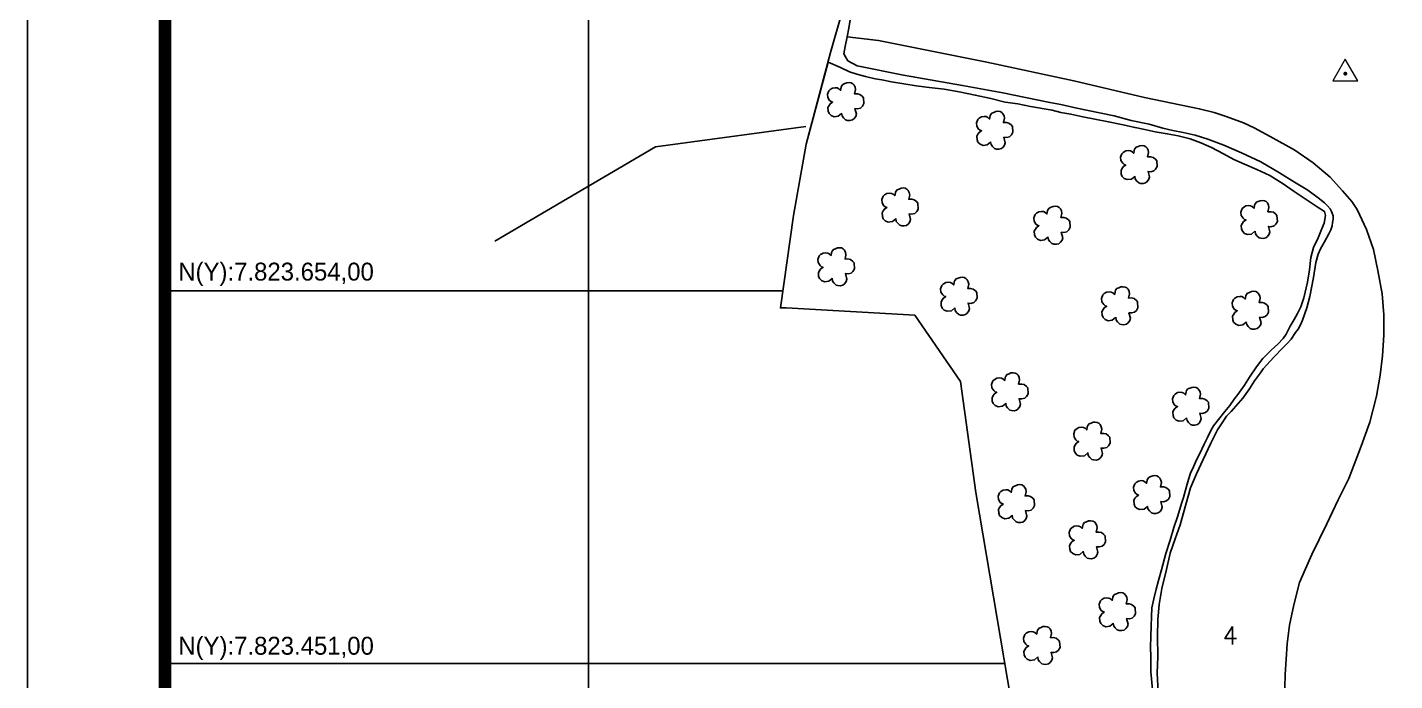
# Model space of a CAD drawing. Extents: x 721093 to 722668, y 7822385 to 7824613.
# Drawn here: x 721093 to 721838, y 7823442 to 7823797 of the extents above; entities that cross this region are included whole.
import ezdxf
from ezdxf.enums import TextEntityAlignment as Align

# ---------------------------------------------------------------- set-up
doc = ezdxf.new("R2010")
doc.units = 0
doc.header["$LTSCALE"] = 0.6
doc.linetypes.add('CONTINUO', pattern=[0])
doc.linetypes.add('LIN0', pattern=[0])
for name, color, linetype, lineweight in [('0114001263', 1, 'Continuous', 25), ('0114001263001', 5, 'Continuous', 25), ('0114001263004', 5, 'Continuous', 25), ('RESERVA', 3, 'Continuous', 25)]:
    doc.layers.add(name, color=color, linetype=linetype, lineweight=lineweight)
for name, color, linetype in [('_SIMBOLO ARVORE', 118, 'Continuous'), ('MALHA', 8, 'Continuous'), ('MARGEM', 5, 'Continuous'), ('TEXTO', 7, 'Continuous'), ('TEXTO_NUN_TAL', 7, 'Continuous')]:
    doc.layers.add(name, color=color, linetype=linetype)
doc.styles.add('Simplex', font='simplex.shx')

msp = doc.modelspace()

# ---------------------------------------------------------------- linework, layer by layer
msp.add_lwpolyline([(721517.4, 7823743.55), (721435.47, 7823732.49), (721347.95, 7823681.03)])
at = {"layer": '0114001263'}
msp.add_lwpolyline([(721848.58, 7823140.82), (721816.34, 7823127.63), (721762.36, 7823135.65), (721686.04, 7823155.85), (721659.14, 7823183.5), (721639.88, 7823218.25), (721646.19, 7823271.51), (721658.23, 7823315.96), (721629.32, 7823430.47), (721610.01, 7823544.24), (721601.59, 7823604.6), (721576.77, 7823640.74), (721506.66, 7823644.75), (721503.6, 7823644.66), (721510.61, 7823695.05), (721517.62, 7823733.84), (721530.87, 7823783.69), (721537.28, 7823805.87)], dxfattribs=at)
at = {"layer": '0114001263001'}
msp.add_lwpolyline([(721541.64, 7823801.52), (721540.76, 7823797), (721539.96, 7823792.35), (721556.98, 7823790.23), (721616.07, 7823778.46), (721663.48, 7823768.41), (721701.89, 7823759.35), (721731.72, 7823753.1), (721739.97, 7823751.1), (721746.36, 7823748.97), (721755.81, 7823745.45), (721761.63, 7823742.8), (721770.38, 7823737.98), (721783.89, 7823730.58), (721793.87, 7823723.73), (721803.13, 7823715.91), (721809.78, 7823708.51), (721814.81, 7823702.61), (721817.81, 7823698.24), (721822.9, 7823687.38), (721826.64, 7823676.5), (721829.08, 7823664.97), (721831.39, 7823652.39), (721832.28, 7823640.99), (721832.34, 7823629.86), (721831.62, 7823618.65), (721830.23, 7823608.02), (721828.27, 7823596.67), (721824.63, 7823582.44), (721819.89, 7823569.34), (721813.26, 7823551.77), (721807.36, 7823540.13), (721801.24, 7823527.14), (721793.01, 7823510.38), (721789.66, 7823502.52), (721786.45, 7823495.09), (721783.24, 7823482.98), (721780.99, 7823471.84), (721779.6, 7823461.77), (721778.51, 7823445.1), (721778.22, 7823431.24)], dxfattribs=at)
at = {"layer": '0114001263004'}
msp.add_lwpolyline([(721778.22, 7823431.24), (721778.51, 7823445.1), (721779.6, 7823461.77), (721780.99, 7823471.84), (721783.24, 7823482.98), (721786.45, 7823495.09), (721789.66, 7823502.52), (721793.01, 7823510.38), (721801.24, 7823527.14), (721807.36, 7823540.13), (721813.26, 7823551.77), (721819.89, 7823569.34), (721824.63, 7823582.44), (721828.27, 7823596.67), (721830.23, 7823608.02), (721831.62, 7823618.65), (721832.34, 7823629.86), (721832.28, 7823640.99), (721831.39, 7823652.39), (721829.08, 7823664.97), (721826.64, 7823676.5), (721822.9, 7823687.38), (721817.81, 7823698.24), (721814.81, 7823702.61), (721809.78, 7823708.51), (721803.13, 7823715.91), (721793.87, 7823723.73), (721783.89, 7823730.58), (721770.38, 7823737.98), (721761.63, 7823742.8), (721755.81, 7823745.45), (721746.36, 7823748.97), (721739.97, 7823751.1), (721731.72, 7823753.1), (721701.89, 7823759.35), (721663.48, 7823768.41), (721616.07, 7823778.46), (721556.98, 7823790.23), (721539.96, 7823792.35), (721538.87, 7823786.96), (721538.17, 7823783.11), (721538.94, 7823781.44), (721540.38, 7823779.26), (721545.4, 7823776.59), (721570.55, 7823771.49), (721602.69, 7823765.83), (721624.66, 7823761.89), (721650.28, 7823756.55), (721656.32, 7823755.47), (721664.98, 7823753.5), (721677.33, 7823750.94), (721685.44, 7823749.21), (721694.62, 7823746.72), (721704.42, 7823744.69), (721711.88, 7823742.56), (721717.36, 7823741.3), (721723, 7823740.16), (721729.53, 7823738.74), (721736.52, 7823736.62), (721745.16, 7823733.25), (721754.8, 7823729.1), (721765.35, 7823724.32), (721775.39, 7823718.26), (721783.71, 7823713.1), (721790.99, 7823708.87), (721796.49, 7823704.64), (721800.01, 7823701.83), (721801.68, 7823700.26), (721803.01, 7823698.71), (721803.87, 7823697.23), (721804.68, 7823694.81), (721804.65, 7823693.05), (721804.4, 7823691.11), (721804.12, 7823689.44), (721803.44, 7823687.27), (721802.33, 7823685.11), (721799.92, 7823680.59), (721797.75, 7823676.78), (721796.55, 7823673.99), (721795.31, 7823669.35), (721793.91, 7823661.31), (721791.96, 7823650.9), (721790.28, 7823644.73), (721787.99, 7823638), (721786.93, 7823635.39), (721785.57, 7823633.19), (721784.27, 7823631.33), (721781.75, 7823627.58), (721779.83, 7823625.47), (721777.45, 7823623.12), (721772.42, 7823617.84), (721768.61, 7823613.78), (721766.66, 7823611.45), (721765.17, 7823609.26), (721761.94, 7823604.94), (721759.12, 7823600.7), (721755.49, 7823595.48), (721749.17, 7823588.3), (721746.69, 7823585.68), (721744.67, 7823582.68), (721741.73, 7823578.37), (721738.03, 7823570.99), (721733.85, 7823562.06), (721730.2, 7823554.32), (721727.02, 7823546.65), (721724.44, 7823537.58), (721721.38, 7823526.61), (721718.66, 7823518.89), (721715.97, 7823511.05), (721713.94, 7823502.21), (721711.4, 7823491.89), (721709.87, 7823483.26), (721709.22, 7823474.92), (721709.06, 7823465.67), (721709.15, 7823454.95), (721708.84, 7823445.71), (721709.37, 7823435.58)], dxfattribs=at)
at = {"layer": '_SIMBOLO ARVORE', "linetype": 'CONTINUO'}
for points in [[(721536.87, 7823750.59, 0), (721535.08, 7823749.09, 0), (721532.81, 7823748.83, 0), (721531.19, 7823749.46, 0), (721530.04, 7823750.58, 0), (721529.57, 7823751.88, 0), (721529.44, 7823753.79, 0), (721530.06, 7823754.99, 0), (721530.71, 7823755.88, 0), (721532.02, 7823756.77, 0), (721531.19, 7823757.04, 0), (721530.37, 7823757.71, 0), (721529.4, 7823759.23, 0), (721529.23, 7823761.05, 0), (721529.93, 7823762.93, 0), (721530.66, 7823763.61, 0), (721531.99, 7823764.42, 0), (721533.39, 7823764.61, 0), (721534.51, 7823764.45, 0), (721535.4, 7823764.04, 0), (721536.37, 7823763.17, 0), (721536.66, 7823764.83, 0), (721536.91, 7823765.49, 0), (721537.63, 7823766.41, 0), (721538.71, 7823766.81, 0), (721539.77, 7823767.27, 0), (721540.95, 7823767.38, 0), (721542.07, 7823767.22, 0), (721542.98, 7823766.74, 0), (721543.66, 7823766.01, 0), (721544.25, 7823764.84, 0), (721544.48, 7823763.54, 0), (721543.94, 7823761.22, 0), (721545.57, 7823761.25, 0), (721546.91, 7823760.93, 0), (721548.18, 7823759.92, 0), (721548.88, 7823759.12, 0), (721549.07, 7823755.93, 0), (721548.29, 7823754.5, 0), (721547.25, 7823753.55, 0), (721545.61, 7823753.11, 0), (721544.18, 7823753.24, 0), (721544.94, 7823750.26, 0), (721544.59, 7823748.99, 0), (721543.73, 7823747.78, 0), (721542.78, 7823747.02, 0), (721541.43, 7823746.69, 0), (721540.1, 7823746.77, 0), (721539.1, 7823747.05, 0), (721537.95, 7823748.18, 0), (721537.17, 7823749.2, 0), (721536.93, 7823750.74, 0)], [(721618.02, 7823734.98, 0), (721616.24, 7823733.48, 0), (721613.96, 7823733.21, 0), (721612.35, 7823733.84, 0), (721611.2, 7823734.97, 0), (721610.72, 7823736.26, 0), (721610.59, 7823738.17, 0), (721611.21, 7823739.38, 0), (721611.87, 7823740.27, 0), (721613.17, 7823741.16, 0), (721612.34, 7823741.42, 0), (721611.52, 7823742.1, 0), (721610.56, 7823743.62, 0), (721610.38, 7823745.43, 0), (721611.08, 7823747.32, 0), (721611.81, 7823747.99, 0), (721613.14, 7823748.81, 0), (721614.55, 7823749, 0), (721615.67, 7823748.84, 0), (721616.55, 7823748.43, 0), (721617.52, 7823747.56, 0), (721617.81, 7823749.22, 0), (721618.06, 7823749.88, 0), (721618.78, 7823750.8, 0), (721619.86, 7823751.19, 0), (721620.92, 7823751.66, 0), (721622.1, 7823751.77, 0), (721623.22, 7823751.61, 0), (721624.13, 7823751.13, 0), (721624.81, 7823750.4, 0), (721625.4, 7823749.23, 0), (721625.63, 7823747.93, 0), (721625.1, 7823745.61, 0), (721626.72, 7823745.63, 0), (721628.06, 7823745.31, 0), (721629.33, 7823744.31, 0), (721630.03, 7823743.51, 0), (721630.22, 7823740.32, 0), (721629.44, 7823738.89, 0), (721628.4, 7823737.94, 0), (721626.76, 7823737.5, 0), (721625.33, 7823737.63, 0), (721626.09, 7823734.65, 0), (721625.74, 7823733.38, 0), (721624.88, 7823732.16, 0), (721623.93, 7823731.41, 0), (721622.59, 7823731.08, 0), (721621.25, 7823731.16, 0), (721620.25, 7823731.44, 0), (721619.1, 7823732.57, 0), (721618.32, 7823733.59, 0), (721618.08, 7823735.13, 0)], [(721696.57, 7823716.33, 0), (721694.78, 7823714.83, 0), (721692.51, 7823714.56, 0), (721690.89, 7823715.19, 0), (721689.75, 7823716.32, 0), (721689.27, 7823717.61, 0), (721689.14, 7823719.52, 0), (721689.76, 7823720.73, 0), (721690.42, 7823721.62, 0), (721691.72, 7823722.51, 0), (721690.89, 7823722.77, 0), (721690.07, 7823723.45, 0), (721689.1, 7823724.97, 0), (721688.93, 7823726.78, 0), (721689.63, 7823728.67, 0), (721690.36, 7823729.35, 0), (721691.69, 7823730.16, 0), (721693.09, 7823730.35, 0), (721694.21, 7823730.19, 0), (721695.1, 7823729.78, 0), (721696.07, 7823728.91, 0), (721696.36, 7823730.57, 0), (721696.61, 7823731.23, 0), (721697.33, 7823732.15, 0), (721698.41, 7823732.54, 0), (721699.47, 7823733.01, 0), (721700.65, 7823733.12, 0), (721701.77, 7823732.96, 0), (721702.68, 7823732.48, 0), (721703.36, 7823731.75, 0), (721703.95, 7823730.58, 0), (721704.18, 7823729.28, 0), (721703.64, 7823726.96, 0), (721705.27, 7823726.99, 0), (721706.61, 7823726.66, 0), (721707.88, 7823725.66, 0), (721708.58, 7823724.86, 0), (721708.77, 7823721.67, 0), (721707.99, 7823720.24, 0), (721706.95, 7823719.29, 0), (721705.31, 7823718.85, 0), (721703.88, 7823718.98, 0), (721704.64, 7823716, 0), (721704.29, 7823714.73, 0), (721703.43, 7823713.51, 0), (721702.48, 7823712.76, 0), (721701.13, 7823712.43, 0), (721699.8, 7823712.51, 0), (721698.8, 7823712.79, 0), (721697.65, 7823713.92, 0), (721696.87, 7823714.94, 0), (721696.63, 7823716.48, 0)], [(721566.4, 7823693.22, 0), (721564.61, 7823691.72, 0), (721562.34, 7823691.45, 0), (721560.72, 7823692.08, 0), (721559.58, 7823693.21, 0), (721559.1, 7823694.5, 0), (721558.97, 7823696.41, 0), (721559.59, 7823697.62, 0), (721560.24, 7823698.51, 0), (721561.55, 7823699.4, 0), (721560.72, 7823699.66, 0), (721559.9, 7823700.34, 0), (721558.93, 7823701.86, 0), (721558.76, 7823703.67, 0), (721559.46, 7823705.56, 0), (721560.19, 7823706.23, 0), (721561.52, 7823707.05, 0), (721562.92, 7823707.24, 0), (721564.04, 7823707.08, 0), (721564.93, 7823706.67, 0), (721565.9, 7823705.8, 0), (721566.19, 7823707.46, 0), (721566.44, 7823708.12, 0), (721567.16, 7823709.04, 0), (721568.24, 7823709.43, 0), (721569.3, 7823709.9, 0), (721570.48, 7823710.01, 0), (721571.6, 7823709.85, 0), (721572.51, 7823709.37, 0), (721573.19, 7823708.64, 0), (721573.78, 7823707.47, 0), (721574.01, 7823706.17, 0), (721573.47, 7823703.85, 0), (721575.1, 7823703.87, 0), (721576.44, 7823703.55, 0), (721577.71, 7823702.55, 0), (721578.41, 7823701.75, 0), (721578.6, 7823698.55, 0), (721577.82, 7823697.13, 0), (721576.78, 7823696.18, 0), (721575.14, 7823695.74, 0), (721573.71, 7823695.86, 0), (721574.47, 7823692.88, 0), (721574.12, 7823691.61, 0), (721573.26, 7823690.4, 0), (721572.31, 7823689.65, 0), (721570.96, 7823689.32, 0), (721569.63, 7823689.4, 0), (721568.63, 7823689.68, 0), (721567.48, 7823690.81, 0), (721566.7, 7823691.83, 0), (721566.46, 7823693.37, 0)], [(721649.29, 7823683.24, 0), (721647.5, 7823681.74, 0), (721645.23, 7823681.48, 0), (721643.61, 7823682.11, 0), (721642.46, 7823683.23, 0), (721641.99, 7823684.53, 0), (721641.86, 7823686.44, 0), (721642.48, 7823687.64, 0), (721643.13, 7823688.53, 0), (721644.44, 7823689.42, 0), (721643.61, 7823689.69, 0), (721642.79, 7823690.36, 0), (721641.82, 7823691.89, 0), (721641.65, 7823693.7, 0), (721642.35, 7823695.58, 0), (721643.08, 7823696.26, 0), (721644.41, 7823697.07, 0), (721645.81, 7823697.26, 0), (721646.93, 7823697.1, 0), (721647.82, 7823696.69, 0), (721648.79, 7823695.83, 0), (721649.08, 7823697.48, 0), (721649.33, 7823698.14, 0), (721650.05, 7823699.06, 0), (721651.13, 7823699.46, 0), (721652.18, 7823699.92, 0), (721653.37, 7823700.03, 0), (721654.49, 7823699.87, 0), (721655.4, 7823699.39, 0), (721656.08, 7823698.66, 0), (721656.67, 7823697.49, 0), (721656.9, 7823696.19, 0), (721656.36, 7823693.87, 0), (721657.99, 7823693.9, 0), (721659.33, 7823693.58, 0), (721660.59, 7823692.57, 0), (721661.3, 7823691.77, 0), (721661.49, 7823688.58, 0), (721660.7, 7823687.15, 0), (721659.67, 7823686.2, 0), (721658.03, 7823685.76, 0), (721656.59, 7823685.89, 0), (721657.36, 7823682.91, 0), (721657.01, 7823681.64, 0), (721656.15, 7823680.43, 0), (721655.2, 7823679.67, 0), (721653.85, 7823679.34, 0), (721652.52, 7823679.42, 0), (721651.51, 7823679.71, 0), (721650.37, 7823680.83, 0), (721649.58, 7823681.85, 0), (721649.35, 7823683.39, 0)], [(721762.1, 7823686.4, 0), (721760.31, 7823684.9, 0), (721758.04, 7823684.64, 0), (721756.42, 7823685.27, 0), (721755.28, 7823686.4, 0), (721754.8, 7823687.69, 0), (721754.67, 7823689.6, 0), (721755.29, 7823690.8, 0), (721755.94, 7823691.7, 0), (721757.25, 7823692.58, 0), (721756.42, 7823692.85, 0), (721755.6, 7823693.53, 0), (721754.63, 7823695.05, 0), (721754.46, 7823696.86, 0), (721755.16, 7823698.74, 0), (721755.89, 7823699.42, 0), (721757.22, 7823700.23, 0), (721758.62, 7823700.42, 0), (721759.74, 7823700.26, 0), (721760.63, 7823699.85, 0), (721761.6, 7823698.99, 0), (721761.89, 7823700.64, 0), (721762.14, 7823701.3, 0), (721762.86, 7823702.22, 0), (721763.94, 7823702.62, 0), (721765, 7823703.08, 0), (721766.18, 7823703.19, 0), (721767.3, 7823703.03, 0), (721768.21, 7823702.55, 0), (721768.89, 7823701.82, 0), (721769.48, 7823700.65, 0), (721769.71, 7823699.35, 0), (721769.17, 7823697.03, 0), (721770.8, 7823697.06, 0), (721772.14, 7823696.74, 0), (721773.41, 7823695.73, 0), (721774.11, 7823694.93, 0), (721774.3, 7823691.74, 0), (721773.52, 7823690.31, 0), (721772.48, 7823689.36, 0), (721770.84, 7823688.92, 0), (721769.41, 7823689.05, 0), (721770.17, 7823686.07, 0), (721769.82, 7823684.8, 0), (721768.96, 7823683.59, 0), (721768.01, 7823682.83, 0), (721766.66, 7823682.5, 0), (721765.33, 7823682.58, 0), (721764.33, 7823682.87, 0), (721763.18, 7823683.99, 0), (721762.4, 7823685.01, 0), (721762.16, 7823686.55, 0)], [(721531.68, 7823660.69, 0), (721529.9, 7823659.19, 0), (721527.62, 7823658.93, 0), (721526.01, 7823659.55, 0), (721524.86, 7823660.68, 0), (721524.38, 7823661.98, 0), (721524.25, 7823663.88, 0), (721524.87, 7823665.09, 0), (721525.53, 7823665.98, 0), (721526.83, 7823666.87, 0), (721526, 7823667.13, 0), (721525.18, 7823667.81, 0), (721524.22, 7823669.33, 0), (721524.04, 7823671.14, 0), (721524.74, 7823673.03, 0), (721525.47, 7823673.71, 0), (721526.81, 7823674.52, 0), (721528.21, 7823674.71, 0), (721529.33, 7823674.55, 0), (721530.21, 7823674.14, 0), (721531.18, 7823673.27, 0), (721531.47, 7823674.93, 0), (721531.72, 7823675.59, 0), (721532.45, 7823676.51, 0), (721533.52, 7823676.9, 0), (721534.58, 7823677.37, 0), (721535.76, 7823677.48, 0), (721536.88, 7823677.32, 0), (721537.79, 7823676.84, 0), (721538.47, 7823676.11, 0), (721539.06, 7823674.94, 0), (721539.29, 7823673.64, 0), (721538.76, 7823671.32, 0), (721540.38, 7823671.35, 0), (721541.72, 7823671.02, 0), (721542.99, 7823670.02, 0), (721543.69, 7823669.22, 0), (721543.88, 7823666.03, 0), (721543.1, 7823664.6, 0), (721542.06, 7823663.65, 0), (721540.42, 7823663.21, 0), (721538.99, 7823663.34, 0), (721539.76, 7823660.36, 0), (721539.4, 7823659.09, 0), (721538.54, 7823657.87, 0), (721537.59, 7823657.12, 0), (721536.25, 7823656.79, 0), (721534.91, 7823656.87, 0), (721533.91, 7823657.15, 0), (721532.76, 7823658.28, 0), (721531.98, 7823659.3, 0), (721531.74, 7823660.84, 0)], [(721598.52, 7823644.64, 0), (721596.73, 7823643.14, 0), (721594.46, 7823642.88, 0), (721592.84, 7823643.51, 0), (721591.69, 7823644.63, 0), (721591.21, 7823645.93, 0), (721591.09, 7823647.84, 0), (721591.71, 7823649.04, 0), (721592.36, 7823649.93, 0), (721593.67, 7823650.82, 0), (721592.83, 7823651.09, 0), (721592.01, 7823651.76, 0), (721591.05, 7823653.29, 0), (721590.87, 7823655.1, 0), (721591.57, 7823656.98, 0), (721592.3, 7823657.66, 0), (721593.64, 7823658.47, 0), (721595.04, 7823658.66, 0), (721596.16, 7823658.5, 0), (721597.04, 7823658.09, 0), (721598.01, 7823657.23, 0), (721598.3, 7823658.88, 0), (721598.55, 7823659.54, 0), (721599.28, 7823660.46, 0), (721600.36, 7823660.86, 0), (721601.41, 7823661.32, 0), (721602.59, 7823661.43, 0), (721603.71, 7823661.27, 0), (721604.63, 7823660.79, 0), (721605.3, 7823660.06, 0), (721605.89, 7823658.89, 0), (721606.13, 7823657.59, 0), (721605.59, 7823655.27, 0), (721607.21, 7823655.3, 0), (721608.55, 7823654.98, 0), (721609.82, 7823653.97, 0), (721610.52, 7823653.17, 0), (721610.71, 7823649.98, 0), (721609.93, 7823648.55, 0), (721608.89, 7823647.6, 0), (721607.25, 7823647.16, 0), (721605.82, 7823647.29, 0), (721606.59, 7823644.31, 0), (721606.24, 7823643.04, 0), (721605.37, 7823641.83, 0), (721604.43, 7823641.07, 0), (721603.08, 7823640.74, 0), (721601.74, 7823640.82, 0), (721600.74, 7823641.11, 0), (721599.59, 7823642.23, 0), (721598.81, 7823643.25, 0), (721598.57, 7823644.79, 0)], [(721686.18, 7823639.44, 0), (721684.39, 7823637.94, 0), (721682.12, 7823637.67, 0), (721680.5, 7823638.3, 0), (721679.35, 7823639.43, 0), (721678.88, 7823640.72, 0), (721678.75, 7823642.63, 0), (721679.37, 7823643.84, 0), (721680.02, 7823644.73, 0), (721681.33, 7823645.62, 0), (721680.5, 7823645.88, 0), (721679.68, 7823646.56, 0), (721678.71, 7823648.08, 0), (721678.54, 7823649.89, 0), (721679.23, 7823651.78, 0), (721679.96, 7823652.45, 0), (721681.3, 7823653.27, 0), (721682.7, 7823653.46, 0), (721683.82, 7823653.3, 0), (721684.7, 7823652.89, 0), (721685.68, 7823652.02, 0), (721685.97, 7823653.68, 0), (721686.21, 7823654.34, 0), (721686.94, 7823655.26, 0), (721688.02, 7823655.65, 0), (721689.07, 7823656.12, 0), (721690.26, 7823656.23, 0), (721691.38, 7823656.07, 0), (721692.29, 7823655.59, 0), (721692.96, 7823654.86, 0), (721693.56, 7823653.69, 0), (721693.79, 7823652.39, 0), (721693.25, 7823650.07, 0), (721694.87, 7823650.09, 0), (721696.22, 7823649.77, 0), (721697.48, 7823648.77, 0), (721698.18, 7823647.97, 0), (721698.37, 7823644.78, 0), (721697.59, 7823643.35, 0), (721696.55, 7823642.4, 0), (721694.92, 7823641.96, 0), (721693.48, 7823642.08, 0), (721694.25, 7823639.1, 0), (721693.9, 7823637.84, 0), (721693.04, 7823636.62, 0), (721692.09, 7823635.87, 0), (721690.74, 7823635.54, 0), (721689.4, 7823635.62, 0), (721688.4, 7823635.9, 0), (721687.25, 7823637.03, 0), (721686.47, 7823638.05, 0), (721686.23, 7823639.59, 0)], [(721757.33, 7823636.96, 0), (721755.54, 7823635.46, 0), (721753.27, 7823635.2, 0), (721751.65, 7823635.83, 0), (721750.5, 7823636.95, 0), (721750.03, 7823638.25, 0), (721749.9, 7823640.16, 0), (721750.52, 7823641.36, 0), (721751.17, 7823642.25, 0), (721752.48, 7823643.14, 0), (721751.65, 7823643.41, 0), (721750.83, 7823644.08, 0), (721749.86, 7823645.6, 0), (721749.69, 7823647.41, 0), (721750.38, 7823649.3, 0), (721751.12, 7823649.98, 0), (721752.45, 7823650.79, 0), (721753.85, 7823650.98, 0), (721754.97, 7823650.82, 0), (721755.85, 7823650.41, 0), (721756.83, 7823649.54, 0), (721757.12, 7823651.2, 0), (721757.36, 7823651.86, 0), (721758.09, 7823652.78, 0), (721759.17, 7823653.17, 0), (721760.22, 7823653.64, 0), (721761.41, 7823653.75, 0), (721762.53, 7823653.59, 0), (721763.44, 7823653.11, 0), (721764.11, 7823652.38, 0), (721764.71, 7823651.21, 0), (721764.94, 7823649.91, 0), (721764.4, 7823647.59, 0), (721766.02, 7823647.62, 0), (721767.37, 7823647.29, 0), (721768.63, 7823646.29, 0), (721769.33, 7823645.49, 0), (721769.53, 7823642.3, 0), (721768.74, 7823640.87, 0), (721767.7, 7823639.92, 0), (721766.07, 7823639.48, 0), (721764.63, 7823639.61, 0), (721765.4, 7823636.63, 0), (721765.05, 7823635.36, 0), (721764.19, 7823634.14, 0), (721763.24, 7823633.39, 0), (721761.89, 7823633.06, 0), (721760.55, 7823633.14, 0), (721759.55, 7823633.42, 0), (721758.4, 7823634.55, 0), (721757.62, 7823635.57, 0), (721757.38, 7823637.11, 0)], [(721626.29, 7823592.6, 0), (721624.5, 7823591.1, 0), (721622.23, 7823590.83, 0), (721620.61, 7823591.46, 0), (721619.46, 7823592.59, 0), (721618.99, 7823593.88, 0), (721618.86, 7823595.79, 0), (721619.48, 7823597, 0), (721620.13, 7823597.89, 0), (721621.44, 7823598.78, 0), (721620.61, 7823599.04, 0), (721619.79, 7823599.72, 0), (721618.82, 7823601.24, 0), (721618.65, 7823603.05, 0), (721619.34, 7823604.94, 0), (721620.08, 7823605.61, 0), (721621.41, 7823606.43, 0), (721622.81, 7823606.62, 0), (721623.93, 7823606.46, 0), (721624.82, 7823606.05, 0), (721625.79, 7823605.18, 0), (721626.08, 7823606.84, 0), (721626.33, 7823607.5, 0), (721627.05, 7823608.42, 0), (721628.13, 7823608.81, 0), (721629.18, 7823609.28, 0), (721630.37, 7823609.39, 0), (721631.49, 7823609.23, 0), (721632.4, 7823608.75, 0), (721633.08, 7823608.02, 0), (721633.67, 7823606.85, 0), (721633.9, 7823605.55, 0), (721633.36, 7823603.23, 0), (721634.99, 7823603.25, 0), (721636.33, 7823602.93, 0), (721637.59, 7823601.93, 0), (721638.3, 7823601.13, 0), (721638.49, 7823597.93, 0), (721637.7, 7823596.51, 0), (721636.66, 7823595.56, 0), (721635.03, 7823595.12, 0), (721633.59, 7823595.24, 0), (721634.36, 7823592.26, 0), (721634.01, 7823590.99, 0), (721633.15, 7823589.78, 0), (721632.2, 7823589.03, 0), (721630.85, 7823588.7, 0), (721629.52, 7823588.78, 0), (721628.51, 7823589.06, 0), (721627.37, 7823590.19, 0), (721626.58, 7823591.21, 0), (721626.34, 7823592.75, 0)], [(721724.8, 7823584.74, 0), (721723.01, 7823583.24, 0), (721720.74, 7823582.98, 0), (721719.12, 7823583.61, 0), (721717.97, 7823584.74, 0), (721717.5, 7823586.03, 0), (721717.37, 7823587.94, 0), (721717.99, 7823589.14, 0), (721718.64, 7823590.04, 0), (721719.95, 7823590.92, 0), (721719.12, 7823591.19, 0), (721718.3, 7823591.87, 0), (721717.33, 7823593.39, 0), (721717.16, 7823595.2, 0), (721717.85, 7823597.08, 0), (721718.58, 7823597.76, 0), (721719.92, 7823598.57, 0), (721721.32, 7823598.76, 0), (721722.44, 7823598.6, 0), (721723.32, 7823598.19, 0), (721724.3, 7823597.33, 0), (721724.59, 7823598.98, 0), (721724.83, 7823599.64, 0), (721725.56, 7823600.56, 0), (721726.64, 7823600.96, 0), (721727.69, 7823601.42, 0), (721728.88, 7823601.53, 0), (721730, 7823601.37, 0), (721730.91, 7823600.89, 0), (721731.58, 7823600.16, 0), (721732.18, 7823598.99, 0), (721732.41, 7823597.69, 0), (721731.87, 7823595.37, 0), (721733.49, 7823595.4, 0), (721734.84, 7823595.08, 0), (721736.1, 7823594.07, 0), (721736.8, 7823593.27, 0), (721737, 7823590.08, 0), (721736.21, 7823588.65, 0), (721735.17, 7823587.7, 0), (721733.54, 7823587.26, 0), (721732.1, 7823587.39, 0), (721732.87, 7823584.41, 0), (721732.52, 7823583.14, 0), (721731.66, 7823581.93, 0), (721730.71, 7823581.17, 0), (721729.36, 7823580.84, 0), (721728.02, 7823580.92, 0), (721727.02, 7823581.21, 0), (721725.87, 7823582.33, 0), (721725.09, 7823583.35, 0), (721724.85, 7823584.89, 0)], [(721670.99, 7823565.71, 0), (721669.2, 7823564.21, 0), (721666.93, 7823563.94, 0), (721665.31, 7823564.57, 0), (721664.16, 7823565.7, 0), (721663.69, 7823566.99, 0), (721663.56, 7823568.9, 0), (721664.18, 7823570.11, 0), (721664.83, 7823571, 0), (721666.14, 7823571.89, 0), (721665.31, 7823572.15, 0), (721664.49, 7823572.83, 0), (721663.52, 7823574.35, 0), (721663.35, 7823576.16, 0), (721664.04, 7823578.05, 0), (721664.78, 7823578.72, 0), (721666.11, 7823579.54, 0), (721667.51, 7823579.73, 0), (721668.63, 7823579.57, 0), (721669.52, 7823579.16, 0), (721670.49, 7823578.29, 0), (721670.78, 7823579.95, 0), (721671.02, 7823580.61, 0), (721671.75, 7823581.53, 0), (721672.83, 7823581.92, 0), (721673.88, 7823582.39, 0), (721675.07, 7823582.5, 0), (721676.19, 7823582.34, 0), (721677.1, 7823581.86, 0), (721677.77, 7823581.13, 0), (721678.37, 7823579.96, 0), (721678.6, 7823578.66, 0), (721678.06, 7823576.34, 0), (721679.68, 7823576.36, 0), (721681.03, 7823576.04, 0), (721682.29, 7823575.04, 0), (721683, 7823574.24, 0), (721683.19, 7823571.05, 0), (721682.4, 7823569.62, 0), (721681.36, 7823568.67, 0), (721679.73, 7823568.23, 0), (721678.29, 7823568.35, 0), (721679.06, 7823565.37, 0), (721678.71, 7823564.1, 0), (721677.85, 7823562.89, 0), (721676.9, 7823562.14, 0), (721675.55, 7823561.81, 0), (721674.21, 7823561.89, 0), (721673.21, 7823562.17, 0), (721672.06, 7823563.3, 0), (721671.28, 7823564.32, 0), (721671.04, 7823565.86, 0)], [(721703.53, 7823536.6, 0), (721701.75, 7823535.1, 0), (721699.47, 7823534.84, 0), (721697.86, 7823535.47, 0), (721696.71, 7823536.59, 0), (721696.23, 7823537.89, 0), (721696.1, 7823539.8, 0), (721696.72, 7823541, 0), (721697.38, 7823541.89, 0), (721698.68, 7823542.78, 0), (721697.85, 7823543.05, 0), (721697.03, 7823543.72, 0), (721696.07, 7823545.24, 0), (721695.89, 7823547.06, 0), (721696.59, 7823548.94, 0), (721697.32, 7823549.62, 0), (721698.65, 7823550.43, 0), (721700.06, 7823550.62, 0), (721701.18, 7823550.46, 0), (721702.06, 7823550.05, 0), (721703.03, 7823549.18, 0), (721703.32, 7823550.84, 0), (721703.57, 7823551.5, 0), (721704.29, 7823552.42, 0), (721705.37, 7823552.82, 0), (721706.43, 7823553.28, 0), (721707.61, 7823553.39, 0), (721708.73, 7823553.23, 0), (721709.64, 7823552.75, 0), (721710.32, 7823552.02, 0), (721710.91, 7823550.85, 0), (721711.14, 7823549.55, 0), (721710.61, 7823547.23, 0), (721712.23, 7823547.26, 0), (721713.57, 7823546.94, 0), (721714.84, 7823545.93, 0), (721715.54, 7823545.13, 0), (721715.73, 7823541.94, 0), (721714.95, 7823540.51, 0), (721713.91, 7823539.56, 0), (721712.27, 7823539.12, 0), (721710.84, 7823539.25, 0), (721711.6, 7823536.27, 0), (721711.25, 7823535, 0), (721710.39, 7823533.79, 0), (721709.44, 7823533.03, 0), (721708.1, 7823532.7, 0), (721706.76, 7823532.78, 0), (721705.76, 7823533.06, 0), (721704.61, 7823534.19, 0), (721703.83, 7823535.21, 0), (721703.59, 7823536.75, 0)], [(721629.81, 7823531.67, 0), (721628.02, 7823530.17, 0), (721625.75, 7823529.9, 0), (721624.13, 7823530.53, 0), (721622.98, 7823531.66, 0), (721622.51, 7823532.95, 0), (721622.38, 7823534.86, 0), (721623, 7823536.07, 0), (721623.65, 7823536.96, 0), (721624.96, 7823537.85, 0), (721624.13, 7823538.11, 0), (721623.31, 7823538.79, 0), (721622.34, 7823540.31, 0), (721622.17, 7823542.12, 0), (721622.86, 7823544.01, 0), (721623.6, 7823544.68, 0), (721624.93, 7823545.5, 0), (721626.33, 7823545.69, 0), (721627.45, 7823545.53, 0), (721628.34, 7823545.12, 0), (721629.31, 7823544.25, 0), (721629.6, 7823545.91, 0), (721629.85, 7823546.57, 0), (721630.57, 7823547.49, 0), (721631.65, 7823547.88, 0), (721632.7, 7823548.35, 0), (721633.89, 7823548.46, 0), (721635.01, 7823548.3, 0), (721635.92, 7823547.82, 0), (721636.6, 7823547.09, 0), (721637.19, 7823545.92, 0), (721637.42, 7823544.62, 0), (721636.88, 7823542.3, 0), (721638.5, 7823542.32, 0), (721639.85, 7823542, 0), (721641.11, 7823541, 0), (721641.82, 7823540.2, 0), (721642.01, 7823537.01, 0), (721641.22, 7823535.58, 0), (721640.18, 7823534.63, 0), (721638.55, 7823534.19, 0), (721637.11, 7823534.32, 0), (721637.88, 7823531.34, 0), (721637.53, 7823530.07, 0), (721636.67, 7823528.85, 0), (721635.72, 7823528.1, 0), (721634.37, 7823527.77, 0), (721633.04, 7823527.85, 0), (721632.03, 7823528.13, 0), (721630.89, 7823529.26, 0), (721630.1, 7823530.28, 0), (721629.86, 7823531.82, 0)], [(721668.49, 7823511.99, 0), (721666.71, 7823510.49, 0), (721664.43, 7823510.23, 0), (721662.81, 7823510.86, 0), (721661.67, 7823511.98, 0), (721661.19, 7823513.28, 0), (721661.06, 7823515.19, 0), (721661.68, 7823516.39, 0), (721662.34, 7823517.28, 0), (721663.64, 7823518.17, 0), (721662.81, 7823518.44, 0), (721661.99, 7823519.11, 0), (721661.03, 7823520.64, 0), (721660.85, 7823522.45, 0), (721661.55, 7823524.33, 0), (721662.28, 7823525.01, 0), (721663.61, 7823525.82, 0), (721665.01, 7823526.01, 0), (721666.13, 7823525.85, 0), (721667.02, 7823525.44, 0), (721667.99, 7823524.58, 0), (721668.28, 7823526.23, 0), (721668.53, 7823526.89, 0), (721669.25, 7823527.81, 0), (721670.33, 7823528.21, 0), (721671.39, 7823528.67, 0), (721672.57, 7823528.78, 0), (721673.69, 7823528.62, 0), (721674.6, 7823528.14, 0), (721675.28, 7823527.41, 0), (721675.87, 7823526.24, 0), (721676.1, 7823524.94, 0), (721675.56, 7823522.62, 0), (721677.19, 7823522.65, 0), (721678.53, 7823522.33, 0), (721679.8, 7823521.32, 0), (721680.5, 7823520.52, 0), (721680.69, 7823517.33, 0), (721679.91, 7823515.9, 0), (721678.87, 7823514.95, 0), (721677.23, 7823514.51, 0), (721675.8, 7823514.64, 0), (721676.56, 7823511.66, 0), (721676.21, 7823510.39, 0), (721675.35, 7823509.18, 0), (721674.4, 7823508.42, 0), (721673.06, 7823508.09, 0), (721671.72, 7823508.17, 0), (721670.72, 7823508.46, 0), (721669.57, 7823509.58, 0), (721668.79, 7823510.6, 0), (721668.55, 7823512.14, 0)], [(721684.87, 7823472.84, 0), (721683.08, 7823471.34, 0), (721680.81, 7823471.08, 0), (721679.19, 7823471.71, 0), (721678.05, 7823472.84, 0), (721677.57, 7823474.13, 0), (721677.44, 7823476.04, 0), (721678.06, 7823477.25, 0), (721678.72, 7823478.14, 0), (721680.02, 7823479.03, 0), (721679.19, 7823479.29, 0), (721678.37, 7823479.97, 0), (721677.41, 7823481.49, 0), (721677.23, 7823483.3, 0), (721677.93, 7823485.19, 0), (721678.66, 7823485.86, 0), (721679.99, 7823486.68, 0), (721681.39, 7823486.87, 0), (721682.51, 7823486.71, 0), (721683.4, 7823486.3, 0), (721684.37, 7823485.43, 0), (721684.66, 7823487.09, 0), (721684.91, 7823487.75, 0), (721685.63, 7823488.66, 0), (721686.71, 7823489.06, 0), (721687.77, 7823489.53, 0), (721688.95, 7823489.64, 0), (721690.07, 7823489.48, 0), (721690.98, 7823489, 0), (721691.66, 7823488.26, 0), (721692.25, 7823487.1, 0), (721692.48, 7823485.8, 0), (721691.94, 7823483.48, 0), (721693.57, 7823483.5, 0), (721694.91, 7823483.18, 0), (721696.18, 7823482.18, 0), (721696.88, 7823481.37, 0), (721697.07, 7823478.18, 0), (721696.29, 7823476.76, 0), (721695.25, 7823475.8, 0), (721693.61, 7823475.37, 0), (721692.18, 7823475.49, 0), (721692.94, 7823472.51, 0), (721692.59, 7823471.24, 0), (721691.73, 7823470.03, 0), (721690.78, 7823469.28, 0), (721689.44, 7823468.94, 0), (721688.1, 7823469.03, 0), (721687.1, 7823469.31, 0), (721685.95, 7823470.44, 0), (721685.17, 7823471.46, 0), (721684.93, 7823473, 0)], [(721643.7, 7823454.47, 0), (721641.91, 7823452.97, 0), (721639.64, 7823452.7, 0), (721638.02, 7823453.33, 0), (721636.87, 7823454.46, 0), (721636.4, 7823455.75, 0), (721636.27, 7823457.66, 0), (721636.89, 7823458.87, 0), (721637.54, 7823459.76, 0), (721638.85, 7823460.65, 0), (721638.02, 7823460.91, 0), (721637.2, 7823461.59, 0), (721636.23, 7823463.11, 0), (721636.06, 7823464.92, 0), (721636.75, 7823466.81, 0), (721637.48, 7823467.48, 0), (721638.82, 7823468.3, 0), (721640.22, 7823468.49, 0), (721641.34, 7823468.33, 0), (721642.22, 7823467.92, 0), (721643.19, 7823467.05, 0), (721643.49, 7823468.71, 0), (721643.73, 7823469.37, 0), (721644.46, 7823470.29, 0), (721645.54, 7823470.68, 0), (721646.59, 7823471.15, 0), (721647.78, 7823471.26, 0), (721648.9, 7823471.1, 0), (721649.81, 7823470.62, 0), (721650.48, 7823469.89, 0), (721651.07, 7823468.72, 0), (721651.31, 7823467.42, 0), (721650.77, 7823465.1, 0), (721652.39, 7823465.13, 0), (721653.74, 7823464.8, 0), (721655, 7823463.8, 0), (721655.7, 7823463, 0), (721655.89, 7823459.81, 0), (721655.11, 7823458.38, 0), (721654.07, 7823457.43, 0), (721652.44, 7823456.99, 0), (721651, 7823457.12, 0), (721651.77, 7823454.14, 0), (721651.42, 7823452.87, 0), (721650.56, 7823451.65, 0), (721649.61, 7823450.9, 0), (721648.26, 7823450.57, 0), (721646.92, 7823450.65, 0), (721645.92, 7823450.93, 0), (721644.77, 7823452.06, 0), (721643.99, 7823453.08, 0), (721643.75, 7823454.62, 0)]]:
    msp.add_polyline3d(points, dxfattribs=at)
at = {"layer": 'MALHA', "color": 8}
for points in [[(721399, 7822636.25), (721399, 7823983.79)], [(721168.29, 7823654), (721504.9, 7823654)], [(721168.29, 7823451), (721625.83, 7823451)]]:
    msp.add_lwpolyline(points, dxfattribs=at)
at = {"layer": 'MARGEM', "color": 174, "linetype": 'LIN0'}
msp.add_line((721093.29, 7822385.46), (721093.29, 7824612.96), dxfattribs=at)
at = {"layer": 'MARGEM', "color": 174, "linetype": 'LIN0', "flags": 128}
msp.add_lwpolyline([(722668.29, 7822385.46), (722668.29, 7824612.96), (721093.29, 7824612.96), (721093.29, 7822385.46)], close=True, dxfattribs=at)
at = {"layer": 'MARGEM', "color": 174, "linetype": 'LIN0', "const_width": 6.82, "flags": 128}
msp.add_lwpolyline([(722593.29, 7822636.25), (722593.29, 7824537.96), (721168.29, 7824537.96), (721168.29, 7822636.25)], close=True, dxfattribs=at)
at = {"layer": 'RESERVA', "linetype": 'CONTINUO', "flags": 128}
msp.add_lwpolyline([(721785.21, 7823641.69), (721787.03, 7823645.3), (721788.79, 7823650.13), (721790.67, 7823658.79), (721791.86, 7823665.34), (721792.6, 7823672.09), (721794.05, 7823677.55), (721796.47, 7823682.85), (721798.43, 7823687.46), (721799.78, 7823690.85), (721800.62, 7823694.96), (721799.92, 7823697.28), (721796.54, 7823699.4), (721790.47, 7823703.36), (721783.42, 7823708.07), (721777.41, 7823712.23), (721770.23, 7823716.71), (721763.11, 7823720.12), (721756.44, 7823722.98), (721750.6, 7823725.51), (721744.93, 7823728.65), (721738.39, 7823732.09), (721732.62, 7823734.65), (721726.78, 7823736.84), (721720.35, 7823738.33), (721714.35, 7823739.51), (721707.8, 7823740.57), (721701.28, 7823741.96), (721696.84, 7823742.88), (721689.41, 7823744.54), (721682.23, 7823745.98), (721674.81, 7823747.5), (721668.41, 7823748.82), (721661.87, 7823750.23), (721656.43, 7823751.08), (721651.54, 7823752.29), (721639.88, 7823754.35), (721632.89, 7823755.73), (721625.93, 7823756.81), (721618.15, 7823758.67), (721609.68, 7823760.55), (721600.88, 7823762.31), (721592.87, 7823763.72), (721584.65, 7823764.63), (721577.5, 7823765.68), (721570.82, 7823766.66), (721564.16, 7823767.83), (721558.85, 7823768.89), (721555.2, 7823769.46), (721549.91, 7823770.74), (721545.26, 7823771.89), (721541.21, 7823773.3), (721536.32, 7823775.62), (721529.52, 7823778.6), (721517.62, 7823733.84), (721510.61, 7823695.05), (721503.6, 7823644.66), (721506.66, 7823644.75), (721576.77, 7823640.74), (721601.59, 7823604.6), (721610.01, 7823544.24), (721629.32, 7823430.47), (721658.23, 7823315.96), (721646.19, 7823271.51), (721639.88, 7823218.25), (721659.14, 7823183.5), (721686.04, 7823155.85), (721762.36, 7823135.65), (721816.34, 7823127.63), (721848.58, 7823140.82), (721880.32, 7823148.3), (721918.88, 7823152.37), (721960.53, 7823069.02), (721952.58, 7823053.19), (722016.92, 7822980.15), (722051.83, 7822947.73), (722051.04, 7822951.17), (722050.95, 7822955.27), (722053.49, 7822958.58), (722057.21, 7822960.68), (722061.56, 7822962.52), (722065.02, 7822962.92), (722069.22, 7822962.85), (722073.71, 7822962.26), (722077.45, 7822961.74), (722082.39, 7822961.18), (722087.17, 7822961.18), (722091.54, 7822961.37), (722095.76, 7822961.44), (722098.46, 7822961.89), (722098.46, 7822961.89), (722098.46, 7822961.89), (722091.84, 7822969.1), (722089.32, 7822972.08), (722086.51, 7822975.8), (722083.74, 7822979.81), (722080.89, 7822984.23), (722077.72, 7822988.87), (722074.05, 7822993.57), (722069.29, 7822997.5), (722058.39, 7823004.04), (722053.11, 7823007.77), (722048.05, 7823012.16), (722043.33, 7823016.97), (722039.37, 7823022.4), (722036.28, 7823028.23), (722027.1, 7823054.08), (722024.25, 7823061.1), (722021.25, 7823068.03), (722018.95, 7823074.58), (722017.91, 7823081.17), (722018.14, 7823087.97), (722019.41, 7823094.77), (722020.57, 7823101.71), (722021.04, 7823108.76), (722020.69, 7823115.5), (722019.4, 7823121.45), (722017.07, 7823126.8), (722013.62, 7823131.52), (722009.04, 7823135.79), (722003.05, 7823139.84), (721996.25, 7823143.56), (721988.98, 7823146.96), (721981.55, 7823149.43), (721974.09, 7823151.15), (721953.07, 7823153.94), (721947.18, 7823155.57), (721941.63, 7823158.21), (721936.5, 7823162.11), (721932.51, 7823167.47), (721929.7, 7823173.63), (721927.38, 7823180), (721925.13, 7823186.44), (721923.24, 7823191.9), (721918.54, 7823204.74), (721916.5, 7823210.06), (721914.64, 7823214.96), (721912.25, 7823216.31), (721909.65, 7823215.98), (721906.29, 7823215.4), (721901.33, 7823214.95), (721896.32, 7823215.19), (721889.64, 7823217.02), (721885.23, 7823218.22), (721881.27, 7823219.39), (721877.58, 7823220.49), (721873.37, 7823221.55), (721870.11, 7823222.03), (721867.26, 7823221.86), (721864.44, 7823221.52), (721861.73, 7823220.22), (721858.08, 7823218.18), (721854.54, 7823215.99), (721850.28, 7823213.82), (721845.2, 7823212.38), (721840.96, 7823211.38), (721836.26, 7823210.56), (721830.8, 7823209.32), (721825.37, 7823208.4), (721819.6, 7823207.57), (721812.44, 7823206.78), (721805.71, 7823206.12), (721800.15, 7823205.61), (721794.62, 7823204.92), (721789.14, 7823204.5), (721783.67, 7823204.27), (721778.18, 7823204.29), (721772.6, 7823204.54), (721766.91, 7823205.18), (721761.37, 7823206.54), (721756.12, 7823208.09), (721751.17, 7823209.62), (721746.66, 7823211.3), (721742.42, 7823213.46), (721739.1, 7823215.64), (721736.29, 7823217.94), (721733.44, 7823220.58), (721731.31, 7823223.05), (721729.41, 7823226.08), (721727.51, 7823229.64), (721725.52, 7823234.54), (721724.6, 7823239.66), (721724.03, 7823245.05), (721723.73, 7823249.62), (721724.13, 7823255.35), (721725.07, 7823261.83), (721726.4, 7823269.41), (721727.41, 7823273.86), (721728.12, 7823277.82), (721728.19, 7823281.34), (721727.55, 7823286.53), (721726.9, 7823290.76), (721725.51, 7823297.38), (721724.87, 7823303.4), (721724.43, 7823308.72), (721724.4, 7823315.54), (721724.43, 7823320.07), (721724.53, 7823325.91), (721724.46, 7823333.05), (721724.22, 7823337.56), (721723.41, 7823345.32), (721722.53, 7823349.09), (721721.34, 7823353.93), (721719.65, 7823360.88), (721717.92, 7823365.69), (721715.75, 7823373.49), (721714.57, 7823378.74), (721713.45, 7823384.46), (721712.4, 7823389.62), (721710.3, 7823403.44), (721709.52, 7823409.06), (721708.52, 7823417.58), (721707.22, 7823427.05), (721706.36, 7823436.85), (721705.38, 7823446.55), (721705.31, 7823454.73), (721705.24, 7823459.97), (721705.31, 7823465.69), (721705.58, 7823471.33), (721705.81, 7823476.39), (721705.98, 7823481.42), (721707.06, 7823486.27), (721708.28, 7823491.51), (721709.52, 7823496.19), (721711.24, 7823501.98), (721713.47, 7823510.93), (721715.96, 7823518.22), (721717.99, 7823525.09), (721720.08, 7823531.47), (721722.17, 7823538.22), (721723.22, 7823541.36), (721724.8, 7823547.52), (721725.81, 7823551.29), (721726.93, 7823554.68), (721728.55, 7823558.15), (721730.3, 7823561.99), (721732.05, 7823565.47), (721734.45, 7823570.55), (721736.17, 7823574.19), (721737.89, 7823577.51), (721739.51, 7823580.44), (721742.92, 7823584.87), (721745.71, 7823588.34), (721748.44, 7823591.6), (721750.7, 7823594.91), (721752.8, 7823597.58), (721756.37, 7823602.57), (721759.1, 7823607.01), (721763.02, 7823612.55), (721766.46, 7823617.11), (721770.91, 7823621.63), (721774.48, 7823624.96), (721777.45, 7823627.97), (721779.14, 7823630.39), (721781.26, 7823634.67), (721783.46, 7823638.36)], close=True, dxfattribs=at)
at = {"layer": 'TEXTO', "color": 7, "lineweight": 9, "flags": 128}
msp.add_lwpolyline([(721804.53, 7823768.33), (721818.1, 7823768.33), (721811.32, 7823780.08)], close=True, dxfattribs=at)
at = {"layer": 'TEXTO', "color": 7, "lineweight": 9, "const_width": 1.06, "flags": 128}
msp.add_lwpolyline([(721810.79, 7823772.25, -1), (721811.85, 7823772.25, -1)], format="xyb", close=True, dxfattribs=at)

# ---------------------------------------------------------------- texts
at = {"layer": 'MALHA'}
for s, p in [('N(Y):7.823.654,00', (721175.52, 7823656.65)), ('N(Y):7.823.451,00', (721175.52, 7823452.91))]:
    msp.add_text(s, height=9.75, dxfattribs=at).set_placement(p, align=Align.BOTTOM_LEFT)
at = {"layer": 'TEXTO_NUN_TAL', "linetype": 'Continuous', "style": 'Simplex'}
msp.add_text('4', height=9.75, dxfattribs=at).set_placement((721748.67, 7823466.32), align=Align.MIDDLE_CENTER)

doc.saveas('drawing.dxf')
